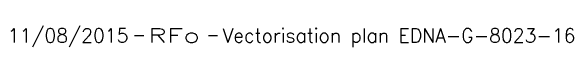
# Model space of a CAD drawing. Header units: millimetres. Extents: x 185000 to 185541, y 127257 to 127968.
# Drawn here: x 185510.81 to 185541.35, y 127510.16 to 127511.3 of the extents above; entities that cross this region are included whole.
import ezdxf
from ezdxf.enums import TextEntityAlignment as Align

# ---------------------------------------------------------------- set-up
doc = ezdxf.new("R2010")
doc.units = ezdxf.units.MM
doc.layers.get('0').update_dxf_attribs({"linetype": 'CONTINUOUS'})
doc.layers.add('G_910', color=7, linetype='CONTINUOUS', plot=False)
doc.styles.get("Standard").update_dxf_attribs({"font": 'romans.shx', "width": 0.85})

# ---------------------------------------------------------------- blocks, each defined once
blk = doc.blocks.new('GIS_MODF')
at = {"color": 0, "linetype": 'Continuous', "flags": 128}
for points in [[(-2.257, -0.012), (-1.757, -0.012)], [(1.758, -0.012), (2.258, -0.012)]]:
    blk.add_lwpolyline(points, dxfattribs=at)
at = {"color": 0, "linetype": 'Continuous'}
blk.add_attdef('DATE', text='', height=0.75, dxfattribs=at).set_placement((-2.583, -0.387), align=Align.RIGHT)
at = {"color": 0, "linetype": 'Continuous', "width": 3.590909}
blk.add_attdef('USER', text='', height=0.75, dxfattribs=at).set_placement((-1.516, -0.387), (1.306, -0.387), align=Align.FIT)
at = {"color": 0, "linetype": 'Continuous'}
blk.add_attdef('DESC', (2.528, -0.387), '', height=0.75, dxfattribs=at)

msp = doc.modelspace()

# ---------------------------------------------------------------- block references
at = {"layer": 'G_910', "ltscale": 0.5}
ref = msp.add_blockref('GIS_MODF', (185519.761, 127510.792), dxfattribs=at)
ref.add_attrib('DATE', '11/08/2015', dxfattribs={"layer": '0', "color": 0, "linetype": 'Continuous', "height": 0.75}).set_placement((185517.179, 127510.405), align=Align.RIGHT)
ref.add_attrib('USER', 'RFo', dxfattribs={"layer": '0', "color": 0, "linetype": 'Continuous', "height": 0.75, "width": 1.436364}).set_placement((185518.245, 127510.405), (185521.067, 127510.405), align=Align.FIT)
ref.add_attrib('DESC', 'Vectorisation plan EDNA-G-8023-16', (185522.289, 127510.405), dxfattribs={"layer": '0', "color": 0, "linetype": 'Continuous', "height": 0.75})

doc.saveas('drawing.dxf')
